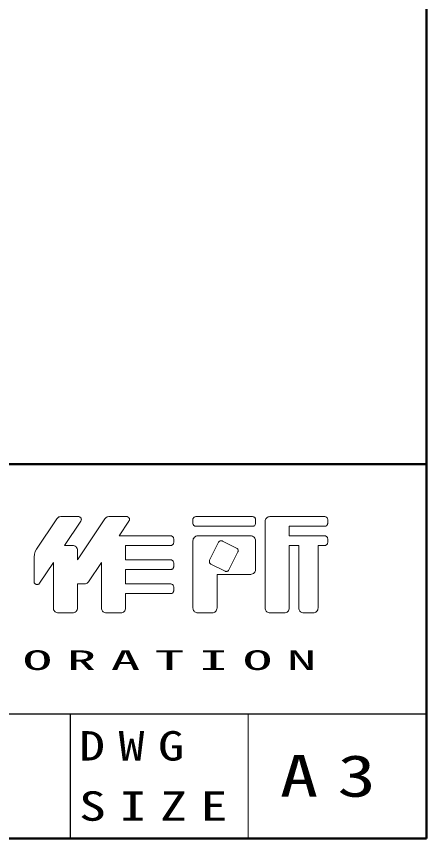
# Model space of a CAD drawing. Units: millimetres on the paper. Extents: x -365 to 0, y -47 to 257.
# Drawn here: x -23.01 to 0, y 0 to 46.13 of the extents above; entities that cross this region are included whole.
import ezdxf

# ---------------------------------------------------------------- set-up
doc = ezdxf.new("R2010")
doc.units = ezdxf.units.MM
doc.layers.add('LY_1', color=7, linetype='Continuous', lineweight=25)
doc.styles.add('ＭＳ ゴシック', font='')
doc.styles.get('ＭＳ ゴシック').set_extended_font_data('MS Gothic')

msp = doc.modelspace()

# ---------------------------------------------------------------- linework, layer by layer
at = {"layer": 'LY_1', "lineweight": 50}
for p, q in [((0, 0), (0, 257)), ((-365, 21), (0, 21)), ((-365, 0), (0, 0))]:
    msp.add_line(p, q, dxfattribs=at)
at = {"layer": 'LY_1', "lineweight": 13}
for p, q in [((-20.521, 18.063), (-19.529, 18.063)), ((-17.821, 18.063), (-16.829, 18.063)), ((-12.944, 18.063), (-9.758, 18.063)), ((-8.786, 18.063), (-5.708, 18.063)), ((-21.88, 16.242), (-20.746, 17.943)), ((-20.306, 16.443), (-19.394, 17.811)), ((-19.586, 15.633), (-18.046, 17.943)), ((-17.246, 16.983), (-16.694, 17.811)), ((-13.106, 17.901), (-13.106, 17.685)), ((-9.596, 17.901), (-9.596, 17.685)), ((-9.056, 17.793), (-9.056, 12.933)), ((-5.546, 17.901), (-5.546, 17.685)), ((-12.944, 17.523), (-9.758, 17.523)), ((-7.706, 17.523), (-7.706, 16.983)), ((-7.706, 17.523), (-5.708, 17.523)), ((-17.246, 16.983), (-14.348, 16.983)), ((-14.186, 16.821), (-14.186, 16.605)), ((-13.106, 16.713), (-13.106, 12.933)), ((-12.836, 16.983), (-9.866, 16.983)), ((-11.666, 16.622), (-12.17, 15.616)), ((-11.449, 16.695), (-10.659, 16.3)), ((-9.596, 16.713), (-9.596, 15.093)), ((-7.706, 16.983), (-5.708, 16.983)), ((-5.546, 16.821), (-5.546, 16.605)), ((-20.306, 16.443), (-19.856, 16.443)), ((-19.586, 16.173), (-19.586, 15.633)), ((-16.886, 16.443), (-14.348, 16.443)), ((-16.886, 16.443), (-16.886, 15.633)), ((-7.706, 16.443), (-7.166, 16.443)), ((-7.706, 16.443), (-7.706, 12.933)), ((-7.166, 16.443), (-7.166, 12.933)), ((-6.086, 16.443), (-5.708, 16.443)), ((-6.086, 16.443), (-6.086, 12.933)), ((-22.016, 15.793), (-22.016, 14.413)), ((-10.586, 16.082), (-11.09, 15.076)), ((-21.719, 14.323), (-20.936, 15.498)), ((-20.936, 15.498), (-20.936, 12.933)), ((-18.966, 14.404), (-18.236, 15.498)), ((-18.236, 15.498), (-18.236, 12.933)), ((-16.886, 15.633), (-14.348, 15.633)), ((-14.186, 15.471), (-14.186, 15.255)), ((-12.097, 15.399), (-11.307, 15.004)), ((-16.886, 15.093), (-16.886, 14.283)), ((-16.886, 15.093), (-14.348, 15.093)), ((-11.756, 14.823), (-11.756, 12.933)), ((-11.756, 14.823), (-9.866, 14.823)), ((-19.586, 14.283), (-19.19, 14.283)), ((-19.586, 14.283), (-19.586, 12.933)), ((-16.886, 14.283), (-14.348, 14.283)), ((-14.186, 14.121), (-14.186, 13.905)), ((-16.886, 13.743), (-16.886, 12.933)), ((-16.886, 13.743), (-14.348, 13.743)), ((-20.666, 12.663), (-19.856, 12.663)), ((-17.966, 12.663), (-17.156, 12.663)), ((-12.836, 12.663), (-12.026, 12.663)), ((-8.786, 12.663), (-7.976, 12.663)), ((-6.896, 12.663), (-6.356, 12.663)), ((-10, 7), (-10, 0))]:
    msp.add_line(p, q, dxfattribs=at)
at = {"layer": 'LY_1'}
for p, q in [((-237.5, 7), (0, 7)), ((-20, 7), (-20, 0))]:
    msp.add_line(p, q, dxfattribs=at)
at = {"layer": 'LY_1', "lineweight": 13}
for points in [[(-20.521, 18.063), (-20.574, 18.058), (-20.625, 18.043), (-20.672, 18.018), (-20.713, 17.984), (-20.746, 17.943)], [(-19.394, 17.811), (-19.38, 17.837), (-19.371, 17.865), (-19.367, 17.893), (-19.368, 17.923), (-19.374, 17.951), (-19.386, 17.978), (-19.402, 18.002), (-19.422, 18.023), (-19.445, 18.04), (-19.472, 18.053), (-19.5, 18.061), (-19.529, 18.063)], [(-17.821, 18.063), (-17.874, 18.058), (-17.925, 18.043), (-17.972, 18.018), (-18.013, 17.984), (-18.046, 17.943)], [(-16.694, 17.811), (-16.68, 17.837), (-16.671, 17.865), (-16.667, 17.893), (-16.668, 17.923), (-16.674, 17.951), (-16.686, 17.978), (-16.702, 18.002), (-16.722, 18.023), (-16.745, 18.04), (-16.772, 18.053), (-16.8, 18.061), (-16.829, 18.063)], [(-12.944, 18.063), (-12.976, 18.06), (-13.006, 18.051), (-13.034, 18.036), (-13.059, 18.016), (-13.079, 17.991), (-13.094, 17.963), (-13.103, 17.933), (-13.106, 17.901)], [(-9.596, 17.901), (-9.599, 17.933), (-9.608, 17.963), (-9.623, 17.991), (-9.643, 18.016), (-9.668, 18.036), (-9.696, 18.051), (-9.726, 18.06), (-9.758, 18.063)], [(-8.786, 18.063), (-8.839, 18.058), (-8.889, 18.043), (-8.936, 18.018), (-8.977, 17.984), (-9.01, 17.943), (-9.035, 17.897), (-9.051, 17.846), (-9.056, 17.793)], [(-5.546, 17.901), (-5.549, 17.933), (-5.558, 17.963), (-5.573, 17.991), (-5.593, 18.016), (-5.618, 18.036), (-5.646, 18.051), (-5.676, 18.06), (-5.708, 18.063)], [(-13.106, 17.685), (-13.104, 17.657), (-13.096, 17.63), (-13.084, 17.604), (-13.068, 17.581), (-13.048, 17.561), (-13.025, 17.545), (-12.999, 17.533), (-12.972, 17.526), (-12.944, 17.523)], [(-9.758, 17.523), (-9.726, 17.526), (-9.696, 17.536), (-9.668, 17.551), (-9.643, 17.571), (-9.623, 17.595), (-9.608, 17.623), (-9.599, 17.654), (-9.596, 17.685)], [(-5.708, 17.523), (-5.676, 17.526), (-5.646, 17.536), (-5.618, 17.551), (-5.593, 17.571), (-5.573, 17.595), (-5.558, 17.623), (-5.549, 17.654), (-5.546, 17.685)], [(-14.186, 16.821), (-14.189, 16.853), (-14.198, 16.883), (-14.213, 16.911), (-14.233, 16.936), (-14.258, 16.956), (-14.286, 16.971), (-14.316, 16.98), (-14.348, 16.983)], [(-12.836, 16.983), (-12.889, 16.978), (-12.939, 16.963), (-12.986, 16.938), (-13.027, 16.904), (-13.06, 16.863), (-13.085, 16.817), (-13.101, 16.766), (-13.106, 16.713)], [(-11.449, 16.695), (-11.475, 16.705), (-11.503, 16.711), (-11.531, 16.712), (-11.559, 16.708), (-11.586, 16.699), (-11.611, 16.685), (-11.633, 16.668), (-11.652, 16.646), (-11.666, 16.622)], [(-9.596, 16.713), (-9.601, 16.766), (-9.617, 16.817), (-9.641, 16.863), (-9.675, 16.904), (-9.716, 16.938), (-9.763, 16.963), (-9.813, 16.978), (-9.866, 16.983)], [(-5.546, 16.821), (-5.549, 16.853), (-5.558, 16.883), (-5.573, 16.911), (-5.593, 16.936), (-5.618, 16.956), (-5.646, 16.971), (-5.676, 16.98), (-5.708, 16.983)], [(-21.88, 16.242), (-21.955, 16.103), (-22, 15.951), (-22.016, 15.793)], [(-19.586, 16.173), (-19.591, 16.226), (-19.607, 16.277), (-19.631, 16.323), (-19.665, 16.364), (-19.706, 16.398), (-19.753, 16.423), (-19.803, 16.438), (-19.856, 16.443)], [(-14.348, 16.443), (-14.316, 16.446), (-14.286, 16.456), (-14.258, 16.471), (-14.233, 16.491), (-14.213, 16.515), (-14.198, 16.543), (-14.189, 16.574), (-14.186, 16.605)], [(-10.586, 16.082), (-10.575, 16.112), (-10.57, 16.143), (-10.571, 16.175), (-10.578, 16.206), (-10.591, 16.235), (-10.609, 16.261), (-10.632, 16.283), (-10.659, 16.3)], [(-5.708, 16.443), (-5.676, 16.446), (-5.646, 16.456), (-5.618, 16.471), (-5.593, 16.491), (-5.573, 16.515), (-5.558, 16.543), (-5.549, 16.574), (-5.546, 16.605)], [(-14.186, 15.471), (-14.189, 15.503), (-14.198, 15.533), (-14.213, 15.561), (-14.233, 15.586), (-14.258, 15.606), (-14.286, 15.621), (-14.316, 15.63), (-14.348, 15.633)], [(-14.348, 15.093), (-14.316, 15.096), (-14.286, 15.106), (-14.258, 15.121), (-14.233, 15.141), (-14.213, 15.165), (-14.198, 15.193), (-14.189, 15.224), (-14.186, 15.255)], [(-12.17, 15.616), (-12.18, 15.59), (-12.186, 15.562), (-12.186, 15.534), (-12.182, 15.506), (-12.173, 15.479), (-12.16, 15.454), (-12.142, 15.432), (-12.121, 15.414), (-12.097, 15.399)], [(-11.307, 15.004), (-11.277, 14.992), (-11.246, 14.987), (-11.214, 14.988), (-11.183, 14.995), (-11.154, 15.008), (-11.128, 15.026), (-11.106, 15.049), (-11.09, 15.076)], [(-9.866, 14.823), (-9.813, 14.828), (-9.763, 14.844), (-9.716, 14.869), (-9.675, 14.902), (-9.641, 14.943), (-9.617, 14.99), (-9.601, 15.041), (-9.596, 15.093)], [(-22.016, 14.413), (-22.013, 14.384), (-22.005, 14.356), (-21.992, 14.329), (-21.975, 14.305), (-21.953, 14.285), (-21.928, 14.269), (-21.901, 14.258), (-21.872, 14.252), (-21.843, 14.252), (-21.813, 14.257), (-21.786, 14.266), (-21.76, 14.281), (-21.738, 14.301), (-21.719, 14.323)], [(-19.19, 14.283), (-19.138, 14.289), (-19.087, 14.304), (-19.04, 14.329), (-18.999, 14.363), (-18.966, 14.404)], [(-14.186, 14.121), (-14.189, 14.153), (-14.198, 14.183), (-14.213, 14.211), (-14.233, 14.236), (-14.258, 14.256), (-14.286, 14.271), (-14.316, 14.28), (-14.348, 14.283)], [(-14.348, 13.743), (-14.316, 13.746), (-14.286, 13.756), (-14.258, 13.771), (-14.233, 13.791), (-14.213, 13.815), (-14.198, 13.843), (-14.189, 13.874), (-14.186, 13.905)], [(-20.936, 12.933), (-20.932, 12.886), (-20.92, 12.841), (-20.9, 12.798), (-20.873, 12.76), (-20.84, 12.726), (-20.801, 12.699), (-20.758, 12.68), (-20.713, 12.667), (-20.666, 12.663)], [(-19.856, 12.663), (-19.803, 12.668), (-19.753, 12.684), (-19.706, 12.709), (-19.665, 12.742), (-19.631, 12.783), (-19.607, 12.83), (-19.591, 12.881), (-19.586, 12.933)], [(-18.236, 12.933), (-18.232, 12.886), (-18.22, 12.841), (-18.2, 12.798), (-18.173, 12.76), (-18.14, 12.726), (-18.101, 12.699), (-18.058, 12.68), (-18.013, 12.667), (-17.966, 12.663)], [(-17.156, 12.663), (-17.103, 12.668), (-17.053, 12.684), (-17.006, 12.709), (-16.965, 12.742), (-16.931, 12.783), (-16.907, 12.83), (-16.891, 12.881), (-16.886, 12.933)], [(-13.106, 12.933), (-13.102, 12.886), (-13.09, 12.841), (-13.07, 12.798), (-13.043, 12.76), (-13.01, 12.726), (-12.971, 12.699), (-12.928, 12.68), (-12.883, 12.667), (-12.836, 12.663)], [(-12.026, 12.663), (-11.973, 12.668), (-11.923, 12.684), (-11.876, 12.709), (-11.835, 12.742), (-11.801, 12.783), (-11.777, 12.83), (-11.761, 12.881), (-11.756, 12.933)], [(-9.056, 12.933), (-9.052, 12.886), (-9.04, 12.841), (-9.02, 12.798), (-8.993, 12.76), (-8.96, 12.726), (-8.921, 12.699), (-8.878, 12.68), (-8.833, 12.667), (-8.786, 12.663)], [(-7.976, 12.663), (-7.923, 12.668), (-7.873, 12.684), (-7.826, 12.709), (-7.785, 12.742), (-7.751, 12.783), (-7.727, 12.83), (-7.711, 12.881), (-7.706, 12.933)], [(-7.166, 12.933), (-7.162, 12.886), (-7.15, 12.841), (-7.13, 12.798), (-7.103, 12.76), (-7.07, 12.726), (-7.031, 12.699), (-6.988, 12.68), (-6.943, 12.667), (-6.896, 12.663)], [(-6.356, 12.663), (-6.303, 12.668), (-6.253, 12.684), (-6.206, 12.709), (-6.165, 12.742), (-6.131, 12.783), (-6.107, 12.83), (-6.091, 12.881), (-6.086, 12.933)]]:
    msp.add_lwpolyline(points, dxfattribs=at)

# ---------------------------------------------------------------- texts
at = {"layer": 'LY_1', "style": 'ＭＳ ゴシック'}
for s, insert, char_height, attachment_point in [('\\T1.5;\\W2.2;NAKAMURA\\~MFG.CORPORATION', (-35, 10), 1.1, 5), ('\\T1.52;\\W1.3;DWG', (-19.5, 5.188), 1.65, 4), ('\\T1.5;\\W1.35;A3', (-5, 3.5), 2.346, 5), ('\\T1.5;\\W1.35;SIZE', (-19.5, 1.812), 1.65, 4)]:
    msp.add_mtext(s, dxfattribs=dict(at, insert=insert, char_height=char_height, attachment_point=attachment_point))

doc.saveas('drawing.dxf')
